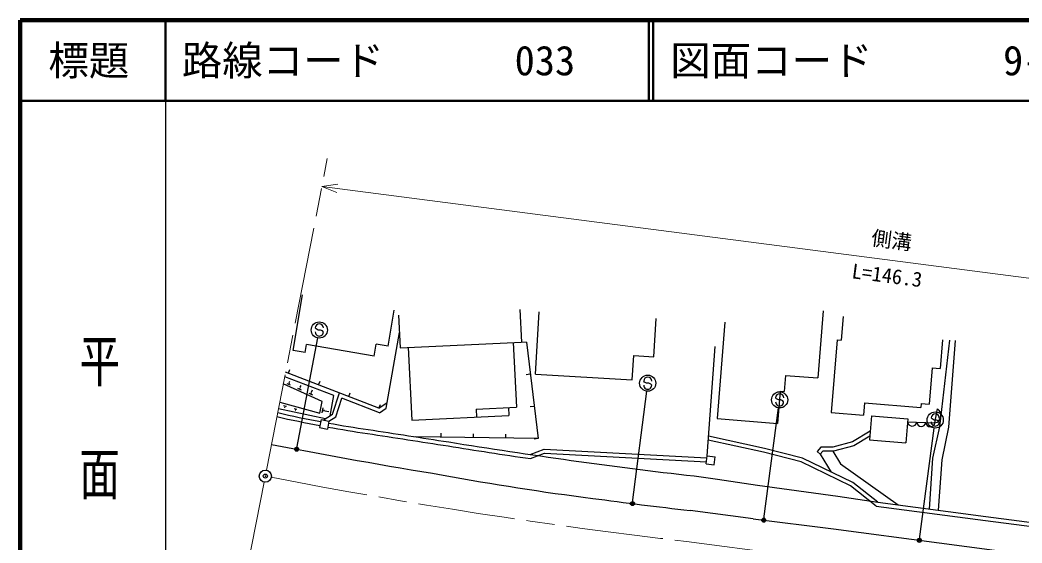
# Model space of a CAD drawing. Units: millimetres on the paper. Extents: x 40 to 680, y 20 to 380.
# Drawn here: x 40 to 163.9, y 315.3 to 380 of the extents above; entities that cross this region are included whole.
import ezdxf
from ezdxf.enums import TextEntityAlignment as Align

# ---------------------------------------------------------------- set-up
doc = ezdxf.new("R2010")
doc.units = ezdxf.units.MM
doc.header["$PDMODE"] = 32
doc.header["$PDSIZE"] = 0.5
doc.linetypes.add('CHAIN', pattern=[18.5, 12, -1.5, 3.5, -1.5])
for name, color, linetype, lineweight in [('M-BGD', 7, 'Continuous', 25), ('M-BMK', 2, 'CHAIN', 13), ('M-BMK-SRVR', 3, 'Continuous', 25), ('M-STR-HTXT', 7, 'Continuous', 13), ('M-STR-STRC', 7, 'Continuous', 25), ('M-TTL', 2, 'Continuous', 140), ('M-TTL-BAND', 7, 'Continuous', 25), ('M-TTL-LINE', 7, 'Continuous', 50)]:
    doc.layers.add(name, color=color, linetype=linetype, lineweight=lineweight)
doc.layers.add('M-OTRS', color=6, linetype='Continuous')
doc.layers.add('M-TTL-TXT', color=7, linetype='Continuous')
doc.styles.add('@ＭＳ ゴシック', font='')
doc.styles.add('ＭＳ ゴシック', font='')
doc.styles.get('@ＭＳ ゴシック').set_extended_font_data('@MS Gothic')
doc.styles.get('ＭＳ ゴシック').set_extended_font_data('MS Gothic')

msp = doc.modelspace()

# ---------------------------------------------------------------- linework, layer by layer
at = {"layer": 'M-BGD'}
for p, q in [((73.766, 339.13), (74.924, 346.025)), ((85.522, 339.691), (86.265, 344.121)), ((86.801, 343.491), (86.996, 339.458)), ((101.784, 344.213), (101.978, 340.181)), ((103.709, 336.233), (104.162, 343.94)), ((118.36, 338.378), (118.637, 343.09)), ((139.291, 344.043), (138.617, 335.742)), ((141.743, 343.348), (141.504, 340.412)), ((127.137, 342.631), (126.17, 330.733)), ((85.271, 332.031), (86.905, 341.347)), ((75.246, 338.881), (75.411, 339.868)), ((83.794, 338.46), (75.411, 339.868)), ((83.794, 338.46), (84.042, 339.939)), ((85.522, 339.691), (84.042, 339.939)), ((86.996, 339.458), (101.978, 340.181)), ((87.995, 339.507), (88.428, 330.517)), ((100.979, 340.133), (101.365, 332.142)), ((102.596, 340.17), (102.099, 340.11)), ((102.596, 340.17), (104.041, 328.247)), ((124.94, 326.109), (125.91, 339.618)), ((141.006, 340.453), (140.277, 331.482)), ((141.006, 340.453), (141.504, 340.412)), ((153.703, 329.701), (154.953, 340.415)), ((154.048, 340.445), (153.761, 336.909)), ((155.596, 340.379), (154.774, 329.665)), ((75.246, 338.881), (73.766, 339.13)), ((115.689, 335.53), (115.864, 338.525)), ((115.864, 338.525), (118.36, 338.378)), ((152.764, 336.99), (152.4, 332.504)), ((152.764, 336.99), (153.761, 336.909)), ((78.778, 333.562), (72.716, 335.869)), ((84.369, 332.006), (72.832, 336.465)), ((73.176, 336.332), (73.357, 336.798)), ((103.077, 336.199), (102.581, 336.139)), ((103.709, 336.233), (115.689, 335.53)), ((134.63, 336.066), (134.468, 334.072)), ((134.63, 336.066), (138.617, 335.742)), ((77.336, 332.852), (72.547, 335.002)), ((72.989, 335.077), (73.397, 334.894)), ((73.188, 335.111), (73.29, 335.065)), ((73.272, 335.196), (73.297, 335.184)), ((73.284, 335.19), (73.359, 335.357)), ((74.315, 334.482), (74.761, 334.282)), ((74.532, 334.519), (74.644, 334.469)), ((74.624, 334.611), (74.652, 334.599)), ((74.638, 334.605), (74.74, 334.832)), ((76.907, 334.89), (77.088, 335.356)), ((75.68, 333.869), (76.166, 333.651)), ((75.917, 333.909), (76.039, 333.854)), ((76.017, 334.01), (76.048, 333.996)), ((76.032, 334.003), (76.161, 334.291)), ((78.317, 331.073), (78.778, 333.562)), ((78.626, 331.265), (79.483, 333.894)), ((79.045, 330.936), (79.795, 333.238)), ((84.439, 331.443), (79.795, 333.238)), ((80.638, 333.448), (80.819, 333.914)), ((133.969, 334.113), (133.646, 330.126)), ((133.969, 334.113), (134.468, 334.072)), ((71.952, 331.952), (77.754, 330.724)), ((72.105, 332.737), (77.056, 331.383)), ((72.575, 332.35), (72.945, 332.248)), ((72.688, 332.219), (72.781, 332.194)), ((72.709, 332.114), (72.692, 332.051)), ((72.698, 332.117), (72.721, 332.11)), ((73.905, 331.986), (74.236, 331.895)), ((77.056, 331.383), (77.336, 332.852)), ((77.441, 332.07), (77.32, 331.436)), ((84.369, 332.006), (85.393, 332.731)), ((84.369, 332.006), (84.55, 332.472)), ((84.439, 331.443), (85.271, 332.031)), ((96.371, 331.901), (101.365, 332.142)), ((100.366, 332.094), (100.414, 331.095)), ((103.558, 332.228), (103.062, 332.168)), ((144.386, 332.654), (144.264, 331.159)), ((144.386, 332.654), (151.363, 332.087)), ((151.403, 332.585), (151.363, 332.087)), ((151.403, 332.585), (152.4, 332.504)), ((74.006, 331.869), (74.089, 331.846)), ((74.015, 331.777), (74.035, 331.772)), ((74.025, 331.774), (74.024, 331.769)), ((77.463, 330.544), (78.626, 331.265)), ((77.555, 331.802), (77.524, 331.643)), ((77.702, 331.712), (77.694, 331.673)), ((77.698, 331.692), (78.161, 331.604)), ((78.193, 330.408), (79.045, 330.936)), ((88.428, 330.517), (100.414, 331.095)), ((96.371, 331.901), (96.419, 330.902)), ((126.17, 330.733), (133.646, 330.126)), ((140.277, 331.482), (144.264, 331.159)), ((145.261, 331.078), (145.018, 328.087)), ((145.261, 331.078), (149.746, 330.713)), ((149.746, 330.713), (149.503, 327.723)), ((153.102, 330.189), (153.418, 331.919)), ((77.21, 330.591), (77.028, 329.607)), ((77.028, 329.607), (78.011, 329.425)), ((77.21, 330.591), (78.193, 330.408)), ((78.193, 330.408), (78.011, 329.425)), ((149.715, 330.329), (153.102, 330.189)), ((152.846, 325.844), (153.703, 329.701)), ((154.774, 329.665), (153.953, 325.63)), ((104.041, 328.247), (88.929, 328.457)), ((92.052, 328.414), (92.059, 328.914)), ((96.052, 328.358), (96.059, 328.858)), ((100.051, 328.303), (100.058, 328.803)), ((104.04, 328.257), (103.543, 328.197)), ((132.026, 327.043), (125.115, 328.551)), ((145.104, 329.151), (142.897, 327.829)), ((145.055, 328.538), (143.092, 327.364)), ((131.91, 326.556), (125.079, 328.047)), ((136.725, 325.838), (132.026, 327.043)), ((138.981, 327.202), (138.537, 326.64)), ((140.483, 327.202), (138.981, 327.202)), ((142.897, 327.829), (140.483, 327.202)), ((143.092, 327.364), (140.547, 326.702)), ((145.018, 328.087), (149.503, 327.723)), ((103.047, 326.286), (104.775, 326.933)), ((103.102, 325.773), (104.853, 326.428)), ((104.775, 326.933), (124.907, 325.862)), ((104.853, 326.428), (124.842, 325.365)), ((124.809, 325.117), (124.94, 326.109)), ((124.94, 326.109), (125.931, 325.978)), ((125.801, 324.987), (125.931, 325.978)), ((136.552, 325.366), (131.91, 326.556)), ((142.939, 322.826), (136.725, 325.838)), ((138.537, 326.64), (138.93, 326.33)), ((139.223, 326.702), (138.93, 326.33)), ((138.93, 326.33), (140.286, 324.112)), ((140.547, 326.702), (139.223, 326.702)), ((140.461, 326.702), (141.433, 325.111)), ((152.436, 319.541), (152.846, 325.844)), ((124.809, 325.117), (125.801, 324.987)), ((142.671, 322.4), (136.552, 325.366)), ((141.433, 325.111), (148.545, 320.054)), ((153.953, 325.63), (153.482, 319.404)), ((123.324, 323.627), (126.228, 323.245)), ((126.228, 323.245), (131.172, 322.493)), ((131.172, 322.493), (141.08, 321.138)), ((145.822, 319.908), (142.671, 322.4)), ((146.024, 320.386), (142.939, 322.826)), ((141.08, 321.138), (146.024, 320.386)), ((145.822, 319.908), (159.344, 318.127)), ((146.024, 320.386), (159.409, 318.623)), ((130.624, 318.329), (122.83, 319.356)), ((130.624, 318.329), (140.545, 317.073)), ((159.409, 318.623), (170.317, 317.207)), ((140.545, 317.073), (169.792, 313.221)), ((159.344, 318.127), (170.248, 316.711))]:
    msp.add_line(p, q, dxfattribs=at)
for centre, radius, start, end in [((100.948, 456.548), 128.925, 256.91494, 259.32818), ((100.948, 456.548), 128.425, 256.90699, 259.32749), ((152.887, 331.122), 0.957, 282.95715, 56.31021), ((100.948, 456.548), 128.925, 259.77259, 261.9769), ((100.948, 456.548), 128.425, 259.77363, 261.97883), ((150.282, 330.37), 0.569, 184.19807, 351.083), ((151.411, 330.324), 0.569, 184.19807, 351.083), ((152.54, 330.277), 0.569, 184.19807, 351.083), ((284.857, 1601.688), 1288.717, 260.98634, 261.43434), ((284.857, 1601.688), 1288.217, 260.98614, 261.43447), ((200.482, 990.615), 675.586, 258.95812, 260.78766), ((200.482, 990.615), 671.936, 260.7879, 261.66703), ((200.482, 990.615), 671.436, 260.78766, 263.40129), ((152.201, 646.451), 328.217, 259.48873, 262.7521), ((200.482, 990.615), 675.736, 262.3727, 263.40129)]:
    msp.add_arc(centre, radius, start, end, dxfattribs=at)
at = {"layer": 'M-BMK'}
for p, q in [((70.467, 324.346), (77.985, 362.869)), ((70.18, 322.873), (62.228, 282.121)), ((122.388, 315.531), (168.539, 309.452))]:
    msp.add_line(p, q, dxfattribs=at)
msp.add_arc((200.482, 990.615), 679.586, 259.02136, 263.40129, dxfattribs=at)
at = {"layer": 'M-BMK-SRVR'}
msp.add_circle((70.324, 323.61), 0.75, dxfattribs=at)
msp.add_point((70.324, 323.61), dxfattribs=at)
at = {"layer": 'M-OTRS'}
msp.add_point((70.324, 323.61), dxfattribs=at)
at = {"layer": 'M-STR-HTXT'}
for p, q in [((79.297, 359.702), (77.315, 359.438)), ((217.549, 341.229), (77.315, 359.438)), ((77.315, 359.438), (79.164, 358.675))]:
    msp.add_line(p, q, dxfattribs=at)
at = {"layer": 'M-STR-STRC'}
for p, q in [((76.598, 341.814), (76.498, 341.932)), ((74.217, 327.086), (76.806, 340.691)), ((76.843, 341.675), (76.598, 341.814)), ((77.144, 341.673), (76.843, 341.675)), ((77.389, 341.561), (77.144, 341.673)), ((77.495, 341.425), (77.389, 341.561)), ((117.197, 335.239), (117.098, 335.357)), ((117.442, 335.1), (117.197, 335.239)), ((117.743, 335.097), (117.442, 335.1)), ((117.988, 334.986), (117.743, 335.097)), ((118.094, 334.849), (117.988, 334.986)), ((115.73, 320.366), (117.467, 334.106)), ((133.501, 333.175), (133.402, 333.293)), ((133.746, 333.036), (133.501, 333.175)), ((131.958, 318.312), (133.766, 332.043)), ((134.047, 333.033), (133.746, 333.036)), ((134.292, 332.921), (134.047, 333.033)), ((134.398, 332.785), (134.292, 332.921)), ((152.738, 330.685), (152.639, 330.803)), ((151.195, 315.822), (153.003, 329.553)), ((152.983, 330.546), (152.738, 330.685)), ((153.284, 330.543), (152.983, 330.546)), ((153.529, 330.432), (153.284, 330.543)), ((153.635, 330.295), (153.529, 330.432))]:
    msp.add_line(p, q, dxfattribs=at)
for centre, radius in [((76.993, 341.674), 1), ((117.593, 335.099), 1), ((133.897, 333.034), 1), ((153.134, 330.545), 1), ((74.189, 326.938), 0.15), ((74.189, 326.938), 0.12), ((74.189, 326.938), 0.09), ((74.189, 326.938), 0.06), ((74.189, 326.938), 0.03), ((115.711, 320.217), 0.15), ((115.711, 320.217), 0.12), ((115.711, 320.217), 0.09), ((115.711, 320.217), 0.06), ((115.711, 320.217), 0.03), ((131.938, 318.163), 0.15), ((131.938, 318.163), 0.12), ((131.938, 318.163), 0.09), ((131.938, 318.163), 0.06), ((131.938, 318.163), 0.03), ((151.175, 315.673), 0.15), ((151.175, 315.673), 0.12), ((151.175, 315.673), 0.09), ((151.175, 315.673), 0.06), ((151.175, 315.673), 0.03)]:
    msp.add_circle(centre, radius, dxfattribs=at)
for centre, start, end in [((76.998, 341.928), 359.55488, 179.55488), ((76.995, 341.428), 179.55488, 359.55488), ((117.598, 335.353), 359.55488, 179.55488), ((117.594, 334.853), 179.55488, 359.55488), ((133.902, 333.289), 359.55488, 179.55488), ((133.898, 332.789), 179.55488, 359.55488), ((153.139, 330.799), 359.55488, 179.55488), ((153.135, 330.299), 179.55488, 359.55488)]:
    msp.add_arc(centre, 0.5, start, end, dxfattribs=at)
for p in [(74.189, 326.938), (115.711, 320.217), (131.938, 318.163), (151.175, 315.673)]:
    msp.add_point(p, dxfattribs=at)
at = {"layer": 'M-TTL'}
for p, q in [((40, 380), (40, 20)), ((680, 380), (40, 380))]:
    msp.add_line(p, q, dxfattribs=at)
at = {"layer": 'M-TTL-BAND'}
msp.add_line((58, 370), (58, 20), dxfattribs=at)
at = {"layer": 'M-TTL-LINE'}
for p, q in [((58, 380), (58, 370)), ((117.75, 380), (117.75, 370)), ((118.25, 380), (118.25, 370)), ((40, 370), (680, 370))]:
    msp.add_line(p, q, dxfattribs=at)

# ---------------------------------------------------------------- texts
at = {"layer": 'M-STR-HTXT', "style": 'ＭＳ ゴシック'}
msp.add_text('側溝', height=1.833, rotation=352.602, dxfattribs=at).set_placement((147.561, 351.325), align=Align.BOTTOM_CENTER)
at = {"layer": 'M-STR-HTXT', "style": '@ＭＳ ゴシック'}
msp.add_text('L=146.3', height=1.833, rotation=352.602, dxfattribs=at).set_placement((147.303, 349.342), align=Align.TOP_CENTER)
at = {"layer": 'M-TTL-BAND', "style": '@ＭＳ ゴシック', "width": 1.4}
msp.add_text('平  面  図', height=3.666, rotation=270, dxfattribs=at).set_placement((49.777, 306.475), align=Align.MIDDLE_RIGHT)
at = {"layer": 'M-TTL-TXT', "style": 'ＭＳ ゴシック'}
msp.add_text('標題', height=3.666, dxfattribs=at).set_placement((48.5, 375), align=Align.MIDDLE_CENTER)
for s, p in [('路線コード', (60, 375)), ('033', (101.142, 375)), ('図面コード', (120.38, 375)), ('9-0', (161.521, 375))]:
    msp.add_text(s, height=3.666, dxfattribs=at).set_placement(p, align=Align.MIDDLE_LEFT)

doc.saveas('drawing.dxf')
